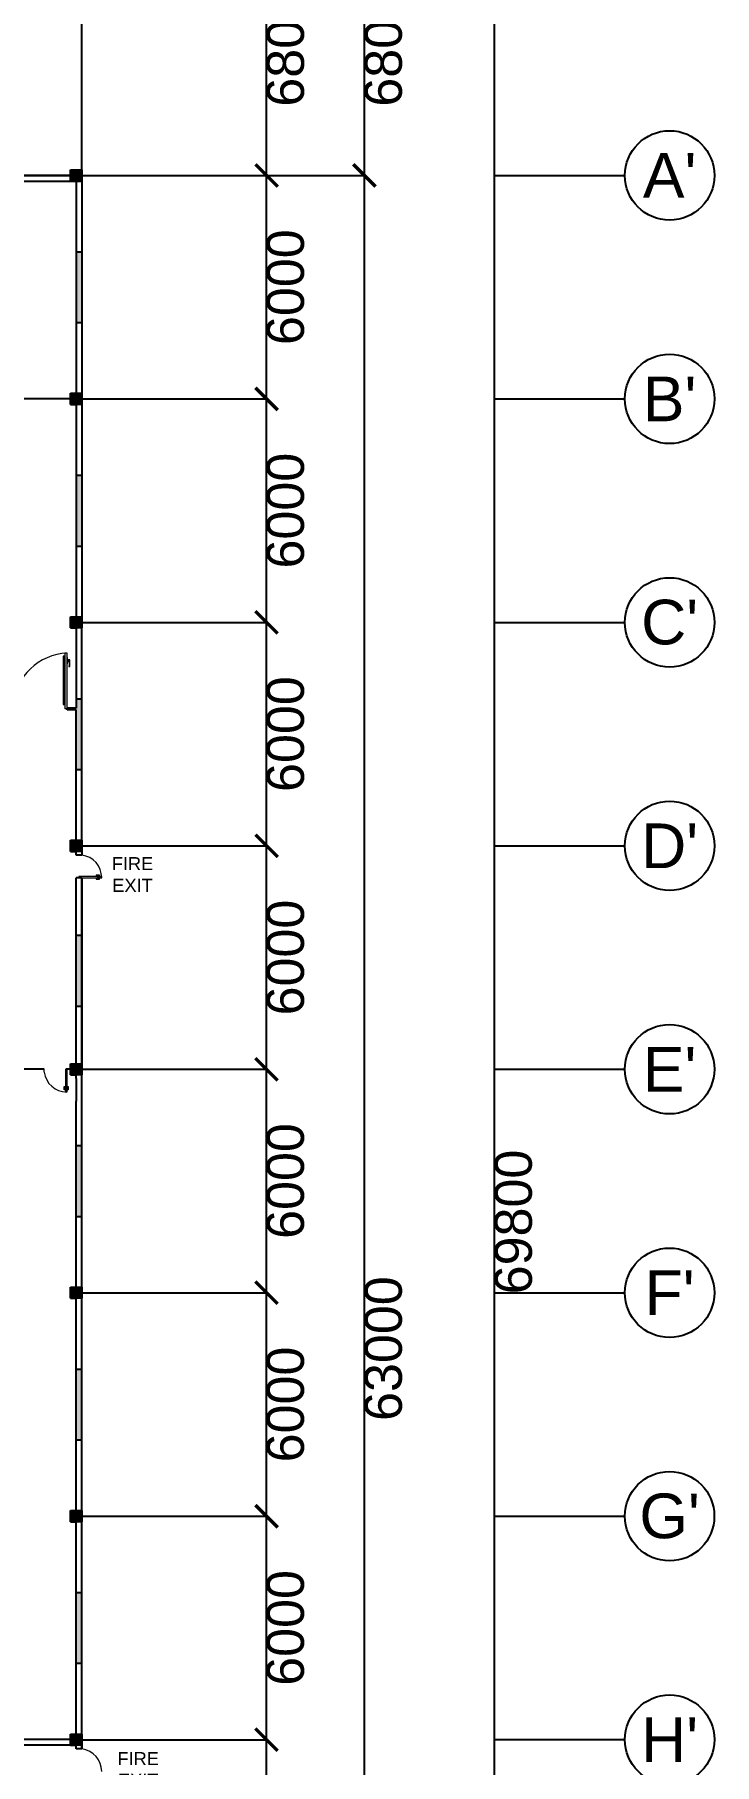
# Model space of a CAD drawing. Header units: millimetres. Extents: x 3339 to 2017737, y 4955 to 2748989.
# Drawn here: x 1517976 to 1536215, y 1259045 to 1305491 of the extents above; entities that cross this region are included whole.
import ezdxf

# ---------------------------------------------------------------- set-up
doc = ezdxf.new("R2010")
doc.units = ezdxf.units.MM
doc.header["$LTSCALE"] = 30
doc.layers.add('A-DETL-GENF', color=92, linetype='Continuous', lineweight=13)
doc.layers.add('A-DOOR', color=31, linetype='Continuous', lineweight=13)
for name, color, linetype in [('DIM LINES', 7, 'Continuous'), ('TEXT', 7, 'Continuous'), ('window', 92, 'Continuous')]:
    doc.layers.add(name, color=color, linetype=linetype)
doc.styles.get("Standard").update_dxf_attribs({"font": 'arial.ttf'})
doc.dimstyles.new('GREEN', dxfattribs={"dimtxt": 1000, "dimasz": 600, "dimexe": 0.18, "dimexo": 0.0625, "dimgap": 0.09, "dimtad": 2, "dimdec": 0, "dimzin": 0, "dimdsep": 46, "dimtxsty": 'Standard', "dimblk": 'ARCHTICK', "dimcen": 0.09, "dimclrd": 3, "dimclre": 3, "dimclrt": 2, "dimadec": 0, "dimazin": 0, "dimtfac": 1, "dimtdec": 0, "dimtofl": 0, "dimtmove": 0, "dimatfit": 3, "dimfxl": 1, "dimtolj": 1, "dimtzin": 0, "dimarcsym": 0})

# ---------------------------------------------------------------- blocks, each defined once
blk = doc.blocks.new('_ArchTick')
at = {"color": 0, "linetype": 'ByBlock', "const_width": 0.15}
blk.add_lwpolyline([(-0.5, -0.5), (0.5, 0.5)], dxfattribs=at)
blk = doc.blocks.new('*D851')
at = {"layer": 'Defpoints', "color": 0, "transparency": 16777216}
for p in [(1519240, 1324539), (1429240, 1308509), (1519240, 1301709)]:
    blk.add_point(p, dxfattribs=at)
at = {"layer": 'DIM LINES', "color": 3, "linetype": 'ByBlock', "lineweight": -2, "transparency": 16777216}
for p, q in [((1429240, 1308509), (1429240, 1324539)), ((1429240, 1324539), (1519240, 1324539)), ((1519240, 1301709), (1519240, 1324539))]:
    blk.add_line(p, q, dxfattribs=at)
at = {"layer": 'DIM LINES', "color": 3, "lineweight": -2, "transparency": 16777216, "xscale": 600, "yscale": 600, "zscale": 600, "rotation": 180}
blk.add_blockref('_ArchTick', (1429240, 1324539), dxfattribs=at)
at = {"layer": 'DIM LINES', "color": 3, "lineweight": -2, "transparency": 16777216, "xscale": 600, "yscale": 600, "zscale": 600}
blk.add_blockref('_ArchTick', (1519240, 1324539), dxfattribs=at)
at = {"layer": 'DIM LINES', "color": 2, "transparency": 16777216, "insert": (1474240, 1325050), "char_height": 1000, "attachment_point": 5}
blk.add_mtext('\\A1;90000', dxfattribs=at)
blk = doc.blocks.new('*D860')
at = {"layer": 'Defpoints', "color": 0, "transparency": 16777216}
for p in [(1486165, 1301709), (1526826, 1301709), (1519240, 1238709)]:
    blk.add_point(p, dxfattribs=at)
at = {"layer": 'DIM LINES', "color": 3, "linetype": 'ByBlock', "lineweight": -2, "transparency": 16777216}
for p, q in [((1486165, 1301709), (1526826, 1301709)), ((1526826, 1238709), (1526826, 1301709)), ((1519240, 1238709), (1526826, 1238709))]:
    blk.add_line(p, q, dxfattribs=at)
at = {"layer": 'DIM LINES', "color": 3, "lineweight": -2, "transparency": 16777216, "xscale": 600, "yscale": 600, "zscale": 600}
for p, rotation in [((1526826, 1301709), 90), ((1526826, 1238709), 270)]:
    blk.add_blockref('_ArchTick', p, dxfattribs=dict(at, rotation=rotation))
at = {"layer": 'DIM LINES', "color": 2, "transparency": 16777216, "insert": (1527337, 1270209), "char_height": 1000, "attachment_point": 5, "rotation": 90}
blk.add_mtext('\\A1;63000', dxfattribs=at)
blk = doc.blocks.new('*D649')
at = {"layer": 'Defpoints', "color": 0, "transparency": 16777216}
for p in [(1519240, 1308509), (1530315, 1308509), (1519240, 1238709)]:
    blk.add_point(p, dxfattribs=at)
at = {"layer": 'DIM LINES', "color": 3, "linetype": 'ByBlock', "lineweight": -2, "transparency": 16777216}
for p, q in [((1519240, 1308509), (1530315, 1308509)), ((1530315, 1238709), (1530315, 1308509)), ((1519240, 1238709), (1530315, 1238709))]:
    blk.add_line(p, q, dxfattribs=at)
at = {"layer": 'DIM LINES', "color": 3, "lineweight": -2, "transparency": 16777216, "xscale": 600, "yscale": 600, "zscale": 600}
for p, rotation in [((1530315, 1308509), 90), ((1530315, 1238709), 270)]:
    blk.add_blockref('_ArchTick', p, dxfattribs=dict(at, rotation=rotation))
at = {"layer": 'DIM LINES', "color": 2, "transparency": 16777216, "insert": (1530825, 1273609), "char_height": 1000, "attachment_point": 5, "rotation": 90}
blk.add_mtext('\\A1;69800', dxfattribs=at)
blk = doc.blocks.new('*D650')
at = {"layer": 'Defpoints', "color": 0, "transparency": 16777216}
for p in [(1519240, 1308509), (1526826, 1308509), (1519240, 1301709)]:
    blk.add_point(p, dxfattribs=at)
at = {"layer": 'DIM LINES', "color": 3, "linetype": 'ByBlock', "lineweight": -2, "transparency": 16777216}
for p, q in [((1519240, 1308509), (1526826, 1308509)), ((1526826, 1301709), (1526826, 1308509)), ((1519240, 1301709), (1526826, 1301709))]:
    blk.add_line(p, q, dxfattribs=at)
at = {"layer": 'DIM LINES', "color": 3, "lineweight": -2, "transparency": 16777216, "xscale": 600, "yscale": 600, "zscale": 600}
for p, rotation in [((1526826, 1308509), 90), ((1526826, 1301709), 270)]:
    blk.add_blockref('_ArchTick', p, dxfattribs=dict(at, rotation=rotation))
at = {"layer": 'DIM LINES', "color": 2, "transparency": 16777216, "insert": (1527337, 1305109), "char_height": 1000, "attachment_point": 5, "rotation": 90}
blk.add_mtext('\\A1;6800', dxfattribs=at)
blk = doc.blocks.new('*D654')
at = {"layer": 'Defpoints', "color": 0, "transparency": 16777216}
for p in [(1519241, 1259709), (1524198, 1259709), (1519241, 1253709)]:
    blk.add_point(p, dxfattribs=at)
at = {"layer": 'DIM LINES', "color": 3, "linetype": 'ByBlock', "lineweight": -2, "transparency": 16777216}
for p, q in [((1519241, 1259709), (1524198, 1259709)), ((1524198, 1253709), (1524198, 1259709)), ((1519241, 1253709), (1524198, 1253709))]:
    blk.add_line(p, q, dxfattribs=at)
at = {"layer": 'DIM LINES', "color": 3, "lineweight": -2, "transparency": 16777216, "xscale": 600, "yscale": 600, "zscale": 600}
for p, rotation in [((1524198, 1259709), 90), ((1524198, 1253709), 270)]:
    blk.add_blockref('_ArchTick', p, dxfattribs=dict(at, rotation=rotation))
at = {"layer": 'DIM LINES', "color": 2, "transparency": 16777216, "insert": (1524709, 1256709), "char_height": 1000, "attachment_point": 5, "rotation": 90}
blk.add_mtext('\\A1;6000', dxfattribs=at)
blk = doc.blocks.new('*D655')
at = {"layer": 'Defpoints', "color": 0, "transparency": 16777216}
for p in [(1519241, 1265709), (1524198, 1265709), (1519241, 1259709)]:
    blk.add_point(p, dxfattribs=at)
at = {"layer": 'DIM LINES', "color": 3, "linetype": 'ByBlock', "lineweight": -2, "transparency": 16777216}
for p, q in [((1519241, 1265709), (1524199, 1265709)), ((1524198, 1259709), (1524198, 1265709)), ((1519241, 1259709), (1524199, 1259709))]:
    blk.add_line(p, q, dxfattribs=at)
at = {"layer": 'DIM LINES', "color": 3, "lineweight": -2, "transparency": 16777216, "xscale": 600, "yscale": 600, "zscale": 600}
for p, rotation in [((1524198, 1265709), 90), ((1524198, 1259709), 270)]:
    blk.add_blockref('_ArchTick', p, dxfattribs=dict(at, rotation=rotation))
at = {"layer": 'DIM LINES', "color": 2, "transparency": 16777216, "insert": (1524709, 1262709), "char_height": 1000, "attachment_point": 5, "rotation": 90}
blk.add_mtext('\\A1;6000', dxfattribs=at)
blk = doc.blocks.new('*D656')
at = {"layer": 'Defpoints', "color": 0, "transparency": 16777216}
for p in [(1519241, 1271709), (1524199, 1271709), (1519241, 1265709)]:
    blk.add_point(p, dxfattribs=at)
at = {"layer": 'DIM LINES', "color": 3, "linetype": 'ByBlock', "lineweight": -2, "transparency": 16777216}
for p, q in [((1519241, 1271709), (1524199, 1271709)), ((1524199, 1265709), (1524199, 1271709)), ((1519241, 1265709), (1524199, 1265709))]:
    blk.add_line(p, q, dxfattribs=at)
at = {"layer": 'DIM LINES', "color": 3, "lineweight": -2, "transparency": 16777216, "xscale": 600, "yscale": 600, "zscale": 600}
for p, rotation in [((1524199, 1271709), 90), ((1524199, 1265709), 270)]:
    blk.add_blockref('_ArchTick', p, dxfattribs=dict(at, rotation=rotation))
at = {"layer": 'DIM LINES', "color": 2, "transparency": 16777216, "insert": (1524709, 1268709), "char_height": 1000, "attachment_point": 5, "rotation": 90}
blk.add_mtext('\\A1;6000', dxfattribs=at)
blk = doc.blocks.new('*D657')
at = {"layer": 'Defpoints', "color": 0, "transparency": 16777216}
for p in [(1519241, 1277709), (1524199, 1277709), (1519241, 1271709)]:
    blk.add_point(p, dxfattribs=at)
at = {"layer": 'DIM LINES', "color": 3, "linetype": 'ByBlock', "lineweight": -2, "transparency": 16777216}
for p, q in [((1519241, 1277709), (1524199, 1277709)), ((1524199, 1271709), (1524199, 1277709)), ((1519241, 1271709), (1524199, 1271709))]:
    blk.add_line(p, q, dxfattribs=at)
at = {"layer": 'DIM LINES', "color": 3, "lineweight": -2, "transparency": 16777216, "xscale": 600, "yscale": 600, "zscale": 600}
for p, rotation in [((1524199, 1277709), 90), ((1524199, 1271709), 270)]:
    blk.add_blockref('_ArchTick', p, dxfattribs=dict(at, rotation=rotation))
at = {"layer": 'DIM LINES', "color": 2, "transparency": 16777216, "insert": (1524709, 1274709), "char_height": 1000, "attachment_point": 5, "rotation": 90}
blk.add_mtext('\\A1;6000', dxfattribs=at)
blk = doc.blocks.new('*D658')
at = {"layer": 'Defpoints', "color": 0, "transparency": 16777216}
for p in [(1519241, 1283709), (1524199, 1283709), (1519240, 1277709)]:
    blk.add_point(p, dxfattribs=at)
at = {"layer": 'DIM LINES', "color": 3, "linetype": 'ByBlock', "lineweight": -2, "transparency": 16777216}
for p, q in [((1519241, 1283709), (1524199, 1283709)), ((1524199, 1277709), (1524199, 1283709)), ((1519240, 1277709), (1524199, 1277709))]:
    blk.add_line(p, q, dxfattribs=at)
at = {"layer": 'DIM LINES', "color": 3, "lineweight": -2, "transparency": 16777216, "xscale": 600, "yscale": 600, "zscale": 600}
for p, rotation in [((1524199, 1283709), 90), ((1524199, 1277709), 270)]:
    blk.add_blockref('_ArchTick', p, dxfattribs=dict(at, rotation=rotation))
at = {"layer": 'DIM LINES', "color": 2, "transparency": 16777216, "insert": (1524710, 1280709), "char_height": 1000, "attachment_point": 5, "rotation": 90}
blk.add_mtext('\\A1;6000', dxfattribs=at)
blk = doc.blocks.new('*D659')
at = {"layer": 'Defpoints', "color": 0, "transparency": 16777216}
for p in [(1519242, 1289709), (1524199, 1289709), (1519242, 1283709)]:
    blk.add_point(p, dxfattribs=at)
at = {"layer": 'DIM LINES', "color": 3, "linetype": 'ByBlock', "lineweight": -2, "transparency": 16777216}
for p, q in [((1519242, 1289709), (1524199, 1289709)), ((1524199, 1283709), (1524199, 1289709)), ((1519242, 1283709), (1524199, 1283709))]:
    blk.add_line(p, q, dxfattribs=at)
at = {"layer": 'DIM LINES', "color": 3, "lineweight": -2, "transparency": 16777216, "xscale": 600, "yscale": 600, "zscale": 600}
for p, rotation in [((1524199, 1289709), 90), ((1524199, 1283709), 270)]:
    blk.add_blockref('_ArchTick', p, dxfattribs=dict(at, rotation=rotation))
at = {"layer": 'DIM LINES', "color": 2, "transparency": 16777216, "insert": (1524710, 1286709), "char_height": 1000, "attachment_point": 5, "rotation": 90}
blk.add_mtext('\\A1;6000', dxfattribs=at)
blk = doc.blocks.new('*D660')
at = {"layer": 'Defpoints', "color": 0, "transparency": 16777216}
for p in [(1519242, 1295709), (1524199, 1295709), (1519242, 1289709)]:
    blk.add_point(p, dxfattribs=at)
at = {"layer": 'DIM LINES', "color": 3, "linetype": 'ByBlock', "lineweight": -2, "transparency": 16777216}
for p, q in [((1519242, 1295709), (1524200, 1295709)), ((1524199, 1289709), (1524199, 1295709)), ((1519242, 1289709), (1524200, 1289709))]:
    blk.add_line(p, q, dxfattribs=at)
at = {"layer": 'DIM LINES', "color": 3, "lineweight": -2, "transparency": 16777216, "xscale": 600, "yscale": 600, "zscale": 600}
for p, rotation in [((1524199, 1295709), 90), ((1524199, 1289709), 270)]:
    blk.add_blockref('_ArchTick', p, dxfattribs=dict(at, rotation=rotation))
at = {"layer": 'DIM LINES', "color": 2, "transparency": 16777216, "insert": (1524710, 1292709), "char_height": 1000, "attachment_point": 5, "rotation": 90}
blk.add_mtext('\\A1;6000', dxfattribs=at)
blk = doc.blocks.new('*D661')
at = {"layer": 'Defpoints', "color": 0, "transparency": 16777216}
for p in [(1519242, 1301709), (1524200, 1301709), (1519242, 1295709)]:
    blk.add_point(p, dxfattribs=at)
at = {"layer": 'DIM LINES', "color": 3, "linetype": 'ByBlock', "lineweight": -2, "transparency": 16777216}
for p, q in [((1519242, 1301709), (1524200, 1301709)), ((1524200, 1295709), (1524200, 1301709)), ((1519242, 1295709), (1524200, 1295709))]:
    blk.add_line(p, q, dxfattribs=at)
at = {"layer": 'DIM LINES', "color": 3, "lineweight": -2, "transparency": 16777216, "xscale": 600, "yscale": 600, "zscale": 600}
for p, rotation in [((1524200, 1301709), 90), ((1524200, 1295709), 270)]:
    blk.add_blockref('_ArchTick', p, dxfattribs=dict(at, rotation=rotation))
at = {"layer": 'DIM LINES', "color": 2, "transparency": 16777216, "insert": (1524710, 1298709), "char_height": 1000, "attachment_point": 5, "rotation": 90}
blk.add_mtext('\\A1;6000', dxfattribs=at)
blk = doc.blocks.new('*D662')
at = {"layer": 'Defpoints', "color": 0, "transparency": 16777216}
for p in [(1519242, 1308509), (1524200, 1308509), (1519242, 1301709)]:
    blk.add_point(p, dxfattribs=at)
at = {"layer": 'DIM LINES', "color": 3, "linetype": 'ByBlock', "lineweight": -2, "transparency": 16777216}
for p, q in [((1519242, 1308509), (1524200, 1308509)), ((1524200, 1301709), (1524200, 1308509)), ((1519242, 1301709), (1524200, 1301709))]:
    blk.add_line(p, q, dxfattribs=at)
at = {"layer": 'DIM LINES', "color": 3, "lineweight": -2, "transparency": 16777216, "xscale": 600, "yscale": 600, "zscale": 600}
for p, rotation in [((1524200, 1308509), 90), ((1524200, 1301709), 270)]:
    blk.add_blockref('_ArchTick', p, dxfattribs=dict(at, rotation=rotation))
at = {"layer": 'DIM LINES', "color": 2, "transparency": 16777216, "insert": (1524710, 1305109), "char_height": 1000, "attachment_point": 5, "rotation": 90}
blk.add_mtext('\\A1;6800', dxfattribs=at)
blk = doc.blocks.new('Poste with lines')
h = blk.add_hatch(color=2)
h.dxf.hatch_style = 1
h.paths.add_polyline_path([(13203, 12318), (12903, 12318), (12903, 12018), (13203, 12018)])
at = {"color": 0}
for p, q in [((12903, 12018), (12903, 12318)), ((12903, 12318), (13203, 12318)), ((12903, 12018), (12903, 12168)), ((13203, 12318), (13203, 12018)), ((12903, 12018), (13053, 12018)), ((13053, 12018), (12903, 12018)), ((13203, 12018), (12903, 12018))]:
    blk.add_line(p, q, dxfattribs=at)

msp = doc.modelspace()

# ---------------------------------------------------------------- hatches: boundary and pattern name
at = {"layer": 'window'}
h = msp.add_hatch(color=256, dxfattribs=at)
h.dxf.hatch_style = 1
h.paths.add_polyline_path([(1519240.35, 1299659.357), (1519091.97, 1299659.357), (1519091.97, 1297759.357), (1519240.35, 1297759.357)])
h = msp.add_hatch(color=256, dxfattribs=at)
h.dxf.hatch_style = 1
h.paths.add_polyline_path([(1519241.97, 1293659.357), (1519093.59, 1293659.357), (1519093.59, 1291759.357), (1519241.97, 1291759.357)])
h = msp.add_hatch(color=256, dxfattribs=at)
h.dxf.hatch_style = 1
h.paths.add_polyline_path([(1519241.79, 1287659.357), (1519093.41, 1287659.357), (1519093.41, 1285759.357), (1519241.79, 1285759.357)])
h = msp.add_hatch(color=256, dxfattribs=at)
h.dxf.hatch_style = 1
h.paths.add_polyline_path([(1519240.35, 1281306.42), (1519091.97, 1281306.42), (1519091.97, 1279406.42), (1519240.35, 1279406.42)])
h = msp.add_hatch(color=256, dxfattribs=at)
h.dxf.hatch_style = 1
h.paths.add_polyline_path([(1519241.43, 1275659.357), (1519093.05, 1275659.357), (1519093.05, 1273759.357), (1519241.43, 1273759.357)])
h = msp.add_hatch(color=256, dxfattribs=at)
h.dxf.hatch_style = 1
h.paths.add_polyline_path([(1519241.25, 1269659.357), (1519092.87, 1269659.357), (1519092.87, 1267759.357), (1519241.25, 1267759.357)])
h = msp.add_hatch(color=256, dxfattribs=at)
h.dxf.hatch_style = 1
h.paths.add_polyline_path([(1519240.35, 1263659.357), (1519091.97, 1263659.357), (1519091.97, 1261759.357), (1519240.35, 1261759.357)])

# ---------------------------------------------------------------- linework, layer by layer
at = {"color": 0}
for p, q in [((1510315.35, 1301709.357), (1519240.35, 1301709.357)), ((1519240.35, 1301709.357), (1510315.35, 1301709.357)), ((1519240.35, 1301709.357), (1510315.35, 1301709.357)), ((1519240.35, 1301709.357), (1510315.35, 1301709.357)), ((1510315.35, 1301559.357), (1519240.35, 1301559.357)), ((1519240.35, 1301709.357), (1513240.35, 1301709.357)), ((1519240.35, 1301709.357), (1519240.35, 1289709.357)), ((1519240.35, 1301709.357), (1519240.35, 1298709.357)), ((1519240.35, 1301709.357), (1519240.35, 1299309.357)), ((1519240.35, 1301709.357), (1519240.35, 1291709.357)), ((1519240.35, 1300209.357), (1519240.026, 1299909.358)), ((1518941.97, 1295709.357), (1513141.97, 1295709.357)), ((1519240.35, 1283709.357), (1519240.35, 1289709.357)), ((1519090.35, 1287409.357), (1518845.35, 1287409.357)), ((1518845.35, 1287359.357), (1518845.35, 1287409.357)), ((1519090.35, 1287359.357), (1518845.35, 1287359.357)), ((1519240.35, 1283709.357), (1519090.35, 1283709.357)), ((1519240.35, 1259459.357), (1519240.35, 1282853.482)), ((1519240.35, 1282853.482), (1519240.35, 1277709.357)), ((1519240.35, 1277709.357), (1519240.35, 1282853.482)), ((1518234.474, 1277709.357), (1486265.35, 1277709.357)), ((1519240.35, 1277709.357), (1518810.35, 1277709.357)), ((1519240.35, 1259459.357), (1519240.35, 1276853.482)), ((1519240.35, 1259709.357), (1519240.35, 1265709.357)), ((1519240.35, 1259709.357), (1484740.35, 1259709.357)), ((1519240.35, 1259459.357), (1519240.35, 1259709.357)), ((1519240.35, 1259559.357), (1484740.35, 1259559.357))]:
    msp.add_line(p, q, dxfattribs=at)
for p, q in [((1519091.97, 1301559.357), (1519091.97, 1295859.357)), ((1530314.563, 1301709.357), (1533814.563, 1301709.357)), ((1519091.97, 1295859.357), (1519090.35, 1287409.357)), ((1530314.023, 1295709.357), (1533814.023, 1295709.357)), ((1530314.563, 1289708.637), (1533814.563, 1289708.637)), ((1519090.35, 1283459.357), (1519090.35, 1287359.357)), ((1519240.35, 1283459.357), (1519090.35, 1283459.357)), ((1519240.35, 1283559.357), (1519240.35, 1283459.357)), ((1530314.563, 1283709.357), (1533814.563, 1283709.357)), ((1519090.35, 1277459.357), (1519090.35, 1282853.482)), ((1519240.35, 1282853.482), (1519090.35, 1282853.482)), ((1519240.35, 1281306.42), (1519240.35, 1279406.42)), ((1519240.35, 1277709.357), (1519240.35, 1277859.357)), ((1518940.35, 1277709.357), (1518840.35, 1277709.357)), ((1519090.35, 1277459.357), (1519090.35, 1276853.482)), ((1530313.483, 1277709.357), (1533813.483, 1277709.357)), ((1519090.35, 1259459.357), (1519090.35, 1276853.482)), ((1530313.483, 1271709.177), (1533813.483, 1271709.177)), ((1530313.123, 1265709.357), (1533813.123, 1265709.357)), ((1530314.563, 1259709.357), (1533814.563, 1259709.357)), ((1519240.35, 1259459.357), (1519090.35, 1259459.357)), ((1519240.35, 1259559.357), (1519240.35, 1259459.357))]:
    msp.add_line(p, q)
at = {"color": 1}
for centre in [(1535014.563, 1301709.357), (1535014.023, 1295709.357), (1535014.563, 1289708.637), (1535014.563, 1283709.357), (1535013.483, 1277709.357), (1535013.483, 1271709.177), (1535013.123, 1265709.357), (1535014.563, 1259709.357)]:
    msp.add_circle(centre, 1200, dxfattribs=at)
at = {"layer": 'A-DETL-GENF'}
for p, q in [((1518740.35, 1288804.769), (1518740.35, 1287505.769)), ((1518785.35, 1288804.769), (1518740.35, 1288804.769)), ((1518785.35, 1287505.769), (1518785.35, 1288804.769)), ((1518845.35, 1288763.832), (1518845.35, 1288592.382)), ((1518854.875, 1288754.307), (1518845.35, 1288763.832)), ((1518845.35, 1288592.382), (1518854.875, 1288601.907)), ((1518854.875, 1288601.907), (1518854.875, 1288754.307)), ((1518902.5, 1288701.92), (1518854.875, 1288701.92)), ((1518854.875, 1288701.92), (1518854.875, 1288654.295)), ((1518854.875, 1288654.295), (1518902.5, 1288654.295)), ((1518904.379, 1288543.703), (1518892.809, 1288543.703)), ((1518892.809, 1288543.703), (1518892.809, 1288525.922)), ((1518892.809, 1288525.922), (1518921.55, 1288525.922)), ((1518921.55, 1288706.682), (1518902.5, 1288706.682)), ((1518902.5, 1288706.682), (1518902.5, 1288649.532)), ((1518902.5, 1288654.295), (1518902.5, 1288701.92)), ((1518902.5, 1288649.532), (1518921.55, 1288649.532)), ((1518921.55, 1288649.532), (1518904.379, 1288649.532)), ((1518904.379, 1288649.532), (1518904.379, 1288543.703)), ((1518904.379, 1288543.703), (1518921.55, 1288526.533)), ((1518921.55, 1288649.532), (1518921.55, 1288706.682)), ((1518921.55, 1288525.922), (1518921.55, 1288649.532)), ((1518740.35, 1287505.769), (1518785.35, 1287505.769)), ((1519624.757, 1282921.582), (1519624.757, 1282907.211)), ((1519686.563, 1282921.582), (1519624.757, 1282921.582)), ((1519624.757, 1282907.211), (1519633.648, 1282907.211)), ((1519633.648, 1282912.997), (1519625.063, 1282921.582)), ((1519633.648, 1282907.211), (1519633.648, 1282912.997)), ((1519633.648, 1282912.997), (1519686.563, 1282912.997)), ((1519662.75, 1282888.244), (1519657.988, 1282883.482)), ((1519657.988, 1282883.482), (1519743.713, 1282883.482)), ((1519743.713, 1282853.482), (1519657.988, 1282853.482)), ((1519657.988, 1282853.482), (1519662.75, 1282848.719)), ((1519738.95, 1282888.244), (1519662.75, 1282888.244)), ((1519662.75, 1282848.719), (1519738.95, 1282848.719)), ((1519686.563, 1282912.997), (1519686.563, 1282921.582)), ((1519715.138, 1282921.582), (1519686.563, 1282921.582)), ((1519686.563, 1282921.582), (1519686.563, 1282912.057)), ((1519686.563, 1282912.057), (1519715.138, 1282912.057)), ((1519688.944, 1282912.057), (1519688.944, 1282888.244)), ((1519712.756, 1282912.057), (1519688.944, 1282912.057)), ((1519688.944, 1282888.244), (1519712.756, 1282888.244)), ((1519712.756, 1282848.719), (1519688.944, 1282848.719)), ((1519688.944, 1282848.719), (1519688.944, 1282824.907)), ((1519712.756, 1282888.244), (1519712.756, 1282912.057)), ((1519712.756, 1282824.907), (1519712.756, 1282848.719)), ((1519715.138, 1282912.057), (1519715.138, 1282921.582)), ((1519743.713, 1282883.482), (1519738.95, 1282888.244)), ((1519738.95, 1282848.719), (1519743.713, 1282853.482)), ((1519633.648, 1282829.753), (1519624.757, 1282829.753)), ((1519624.757, 1282829.753), (1519624.757, 1282815.382)), ((1519624.757, 1282815.382), (1519686.563, 1282815.382)), ((1519633.648, 1282823.967), (1519625.063, 1282815.382)), ((1519633.648, 1282823.967), (1519633.648, 1282829.753)), ((1519686.563, 1282823.967), (1519633.648, 1282823.967)), ((1519686.563, 1282824.907), (1519686.563, 1282815.382)), ((1519715.138, 1282824.907), (1519686.563, 1282824.907)), ((1519686.563, 1282815.382), (1519686.563, 1282823.967)), ((1519686.563, 1282815.382), (1519715.138, 1282815.382)), ((1519688.944, 1282824.907), (1519712.756, 1282824.907)), ((1519715.138, 1282815.382), (1519715.138, 1282824.907)), ((1518772.25, 1277249.95), (1518786.621, 1277249.95)), ((1518772.25, 1277188.145), (1518772.25, 1277249.95)), ((1518780.835, 1277241.059), (1518772.25, 1277249.645)), ((1518780.835, 1277188.145), (1518772.25, 1277188.145)), ((1518772.25, 1277159.57), (1518772.25, 1277188.145)), ((1518772.25, 1277188.145), (1518781.775, 1277188.145)), ((1518781.775, 1277159.57), (1518772.25, 1277159.57)), ((1518786.621, 1277241.059), (1518780.835, 1277241.059)), ((1518780.835, 1277241.059), (1518780.835, 1277188.145)), ((1518781.775, 1277188.145), (1518781.775, 1277159.57)), ((1518781.775, 1277185.764), (1518805.588, 1277185.764)), ((1518781.775, 1277161.951), (1518781.775, 1277185.764)), ((1518805.588, 1277161.951), (1518781.775, 1277161.951)), ((1518786.621, 1277249.95), (1518786.621, 1277241.059)), ((1518805.588, 1277211.957), (1518810.35, 1277216.72)), ((1518805.588, 1277135.757), (1518805.588, 1277211.957)), ((1518805.588, 1277185.764), (1518805.588, 1277161.951)), ((1518810.35, 1277130.995), (1518805.588, 1277135.757)), ((1518810.35, 1277216.72), (1518810.35, 1277130.995)), ((1518840.35, 1277130.995), (1518840.35, 1277216.72)), ((1518840.35, 1277216.72), (1518845.113, 1277211.957)), ((1518845.113, 1277135.757), (1518840.35, 1277130.995)), ((1518845.113, 1277211.957), (1518845.113, 1277135.757)), ((1518845.113, 1277161.951), (1518845.113, 1277185.764)), ((1518845.113, 1277185.764), (1518868.925, 1277185.764)), ((1518868.925, 1277161.951), (1518845.113, 1277161.951)), ((1518864.079, 1277241.059), (1518864.079, 1277249.95)), ((1518864.079, 1277249.95), (1518878.45, 1277249.95)), ((1518869.865, 1277241.059), (1518864.079, 1277241.059)), ((1518868.925, 1277188.145), (1518878.45, 1277188.145)), ((1518868.925, 1277159.57), (1518868.925, 1277188.145)), ((1518868.925, 1277185.764), (1518868.925, 1277161.951)), ((1518878.45, 1277159.57), (1518868.925, 1277159.57)), ((1518869.865, 1277241.059), (1518878.45, 1277249.645)), ((1518869.865, 1277188.145), (1518869.865, 1277241.059)), ((1518878.45, 1277188.145), (1518869.865, 1277188.145)), ((1518878.45, 1277249.95), (1518878.45, 1277188.145)), ((1518878.45, 1277188.145), (1518878.45, 1277159.57))]:
    msp.add_line(p, q, dxfattribs=at)
at = {"layer": 'A-DOOR', "lineweight": 18}
for p, q in [((1518845.35, 1288884.357), (1518785.35, 1288884.357)), ((1518785.35, 1288884.357), (1518785.35, 1287384.357)), ((1518845.35, 1287384.357), (1518845.35, 1288884.357)), ((1518845.35, 1287384.357), (1518785.35, 1287384.357)), ((1519165.35, 1282883.482), (1519165.35, 1282853.482)), ((1519775.85, 1282883.482), (1519165.35, 1282883.482)), ((1519165.35, 1282853.482), (1519775.85, 1282853.482)), ((1519775.85, 1282853.482), (1519775.85, 1282883.482)), ((1518810.35, 1277709.357), (1518840.35, 1277709.357)), ((1518810.35, 1277098.857), (1518810.35, 1277709.357)), ((1518840.35, 1277709.357), (1518840.35, 1277098.857)), ((1518840.35, 1277098.857), (1518810.35, 1277098.857))]:
    msp.add_line(p, q, dxfattribs=at)
at = {"layer": 'A-DOOR'}
msp.add_line((1518234.474, 1277634.357), (1518234.474, 1277709.357), dxfattribs=at)
for centre, radius, start, end in [((1518916.865, 1287365.83), 1520.211, 92.6963499, 175.038693), ((1519165.35, 1282853.482), 610.5, 0, 82.94338), ((1518840.35, 1277709.357), 610.5, 187.05662, 270), ((1519165.35, 1258853.482), 610.5, 0, 82.94338)]:
    msp.add_arc(centre, radius, start, end, dxfattribs=at)
at = {"layer": 'window'}
for p, q in [((1519091.97, 1299659.357), (1519240.35, 1299659.357)), ((1519091.97, 1297759.357), (1519240.35, 1297759.357)), ((1519093.59, 1293659.357), (1519241.97, 1293659.357)), ((1519093.59, 1291759.357), (1519241.97, 1291759.357)), ((1519093.41, 1287659.357), (1519241.79, 1287659.357)), ((1519093.41, 1285759.357), (1519241.79, 1285759.357)), ((1519091.97, 1281306.42), (1519240.35, 1281306.42)), ((1519091.97, 1279406.42), (1519240.35, 1279406.42)), ((1519093.05, 1275659.357), (1519241.43, 1275659.357)), ((1519093.05, 1273759.357), (1519241.43, 1273759.357)), ((1519092.87, 1269659.357), (1519241.25, 1269659.357)), ((1519092.87, 1267759.357), (1519241.25, 1267759.357)), ((1519091.97, 1263659.357), (1519240.35, 1263659.357)), ((1519091.97, 1261759.357), (1519240.35, 1261759.357))]:
    msp.add_line(p, q, dxfattribs=at)

# ---------------------------------------------------------------- block references
at = {"color": 0}
for p in [(1506036.859, 1289541.247), (1506036.859, 1283541.247), (1506036.859, 1277541.247), (1506036.859, 1271541.247), (1506036.859, 1265541.247), (1506036.859, 1259541.247), (1506036.859, 1253541.247), (1506036.859, 1247541.247)]:
    msp.add_blockref('Poste with lines', p, dxfattribs=at)

# ---------------------------------------------------------------- texts
at = {"color": 1, "char_height": 1200, "attachment_point": 5}
for s, insert in [("\\pxt1;A'", (1535014.563, 1301709.357)), ("\\pxt1;B'", (1535014.023, 1295709.357)), ("\\pxt1;C'", (1535014.563, 1289708.637)), ("\\pxt1;D'", (1535014.563, 1283709.357)), ("\\pxt1;E'", (1535013.483, 1277709.357)), ("\\pxt1;F'", (1535013.483, 1271709.177)), ("\\pxt1;G'", (1535013.123, 1265709.357)), ("\\pxt1;H'", (1535014.563, 1259709.357))]:
    msp.add_mtext_dynamic_manual_height_columns(s, width=2400, gutter_width=1, heights=[2400], dxfattribs=dict(at, insert=insert))
at = {"layer": 'TEXT', "char_height": 350, "attachment_point": 1}
for insert in [(1519975.446, 1283406.531), (1520126.73, 1259375.687)]:
    msp.add_mtext_dynamic_manual_height_columns('\\pxqc;FIRE EXIT', width=1254.53393, gutter_width=0, heights=[1406.025], dxfattribs=dict(at, insert=insert))

# ---------------------------------------------------------------- dimensions: what is measured, and where the dimension line sits
at = {"layer": 'DIM LINES', "color": 0}
dim = msp.add_linear_dim(base=(1519240.35, 1324539.298), p1=(1429240.35, 1308509.357), p2=(1519240.35, 1301709.357), dimstyle='GREEN', dxfattribs=at)
dim.commit()
dim.dimension.update_dxf_attribs({"geometry": '*D851', "text_midpoint": (1474240.35, 1325049.961)})
for base, p1, p2, picture, middle in [((1530314.743, 1308509.357), (1519240.35, 1238709.357), (1519240.35, 1308509.357), '*D649', (1530825.406, 1273609.357)), ((1526826.212, 1308509.357), (1519240.35, 1301709.357), (1519240.35, 1308509.357), '*D650', (1527336.875, 1305109.357)), ((1524199.715, 1308509.357), (1519241.97, 1301709.357), (1519241.97, 1308509.357), '*D662', (1524710.378, 1305109.357)), ((1526826.032, 1301709.357), (1519240.35, 1238709.357), (1486165.35, 1301709.357), '*D860', (1527337.036, 1270209.357)), ((1524199.535, 1301709.357), (1519241.97, 1295709.357), (1519241.97, 1301709.357), '*D661', (1524710.198, 1298709.357)), ((1524199.355, 1295709.357), (1519241.79, 1289709.357), (1519241.79, 1295709.357), '*D660', (1524710.018, 1292709.357)), ((1524199.175, 1289709.357), (1519241.61, 1283709.357), (1519241.61, 1289709.357), '*D659', (1524709.838, 1286709.357)), ((1524198.995, 1283709.357), (1519240.35, 1277709.357), (1519241.43, 1283709.357), '*D658', (1524709.658, 1280709.357)), ((1524198.815, 1277709.357), (1519241.25, 1271709.357), (1519241.25, 1277709.357), '*D657', (1524709.478, 1274709.357)), ((1524198.635, 1271709.357), (1519241.07, 1265709.357), (1519241.07, 1271709.357), '*D656', (1524709.298, 1268709.357)), ((1524198.455, 1265709.357), (1519240.89, 1259709.357), (1519240.89, 1265709.357), '*D655', (1524709.118, 1262709.357)), ((1524198.275, 1259709.357), (1519240.71, 1253709.357), (1519240.71, 1259709.357), '*D654', (1524708.938, 1256709.357))]:
    dim = msp.add_linear_dim(base=base, p1=p1, p2=p2, angle=90, dimstyle='GREEN', dxfattribs=at)
    dim.commit()
    dim.dimension.update_dxf_attribs({"geometry": picture, "text_midpoint": middle})

doc.saveas('drawing.dxf')
